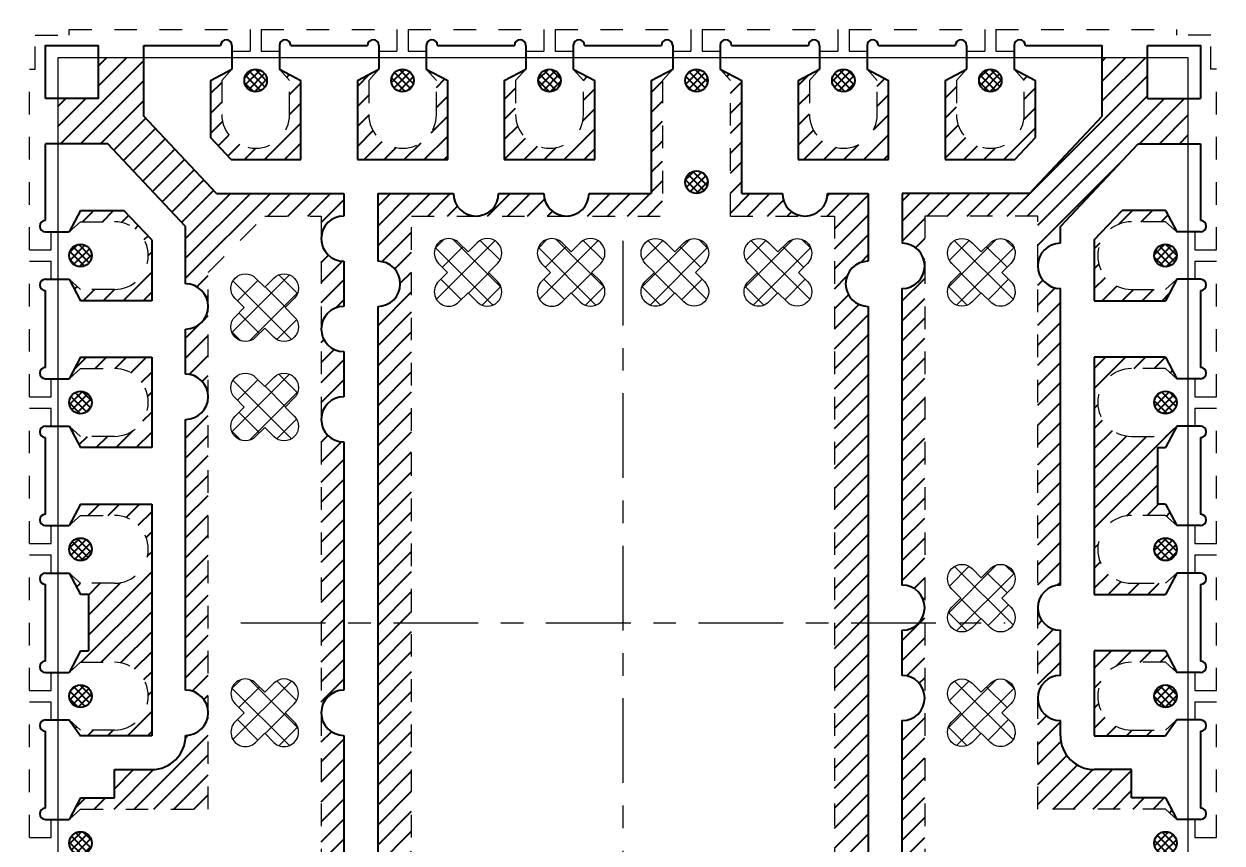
# Model space of a CAD drawing. Extents: x 2505 to 2922, y -308 to -10.
# Drawn here: x 2608.33 to 2613.63, y -143.47 to -139.85 of the extents above; entities that cross this region are included whole.
import ezdxf

# ---------------------------------------------------------------- set-up
doc = ezdxf.new("R2010")
doc.units = 0
doc.header["$LTSCALE"] = 5
doc.header["$MEASUREMENT"] = 0
for name, pattern in [('CENTER', [2, 1.25, -0.25, 0.25, -0.25]), ('HIDDEN', [0.375, 0.25, -0.125]), ('HIDDEN2', [4.7625, 3.175, -1.5875])]:
    doc.linetypes.add(name, pattern=pattern)
doc.layers.get('0').update_dxf_attribs({"linetype": 'CONTINUOUS'})
for name, color, linetype in [('1D', 4, 'CONTINUOUS'), ('ETCH', 4, 'CONTINUOUS'), ('PKG', 2, 'CONTINUOUS'), ('TOP-Half-E', 6, 'CONTINUOUS'), ('中心线', 1, 'CENTER')]:
    doc.layers.add(name, color=color, linetype=linetype)
pattern_1 = [(225, (-45.3481, -192.949), (0.0441941738, -0.0441941738), [])]

msp = doc.modelspace()

# ---------------------------------------------------------------- hatches: boundary and pattern name
at = {"layer": 'ETCH'}
h = msp.add_hatch(dxfattribs=at)
h.set_pattern_fill('ANSI31', color=256, scale=0.5, angle=180)
h.set_pattern_definition(pattern_1)
h.paths.add_polyline_path([(2608.479, -140.1795), (2608.659, -140.1795), (2608.659, -139.9995), (2608.859, -139.9995), (2608.859, -140.2571), (2609.1814, -140.5995), (2609.744, -140.5995), (2609.744, -140.6995, 0.414214), (2609.644, -140.7995), (2609.644, -140.6995), (2609.394, -140.6995), (2609.2623, -140.8312), (2609.1115, -140.6711), (2609.0387, -140.7396), (2608.6995, -140.3795), (2608.479, -140.3795)])
h.paths.add_polyline_path([(2609.494, -143.9745), (2609.744, -143.9745), (2609.744, -142.998, -0.414214), (2609.644, -142.898), (2609.644, -143.8745), (2609.394, -143.8745, -0.414214)])
h.paths.add_polyline_path([(2608.529, -143.5795), (2608.579, -143.6245), (2609.144, -143.6245), (2609.144, -143.8745), (2609.394, -143.8745, 0.414214), (2609.294, -143.9745), (2609.044, -143.9745), (2609.044, -143.9495, 0.414214), (2608.894, -143.7995), (2608.729, -143.7995), (2608.729, -143.6745), (2608.579, -143.6745)])
h.paths.add_polyline_path([(2608.529, -143.3695), (2608.579, -143.2745), (2608.729, -143.2745), (2608.729, -143.1495), (2608.894, -143.1495, 0.414214), (2609.044, -142.9995), (2609.044, -142.998, 0.414214), (2609.144, -142.898), (2609.144, -143.3245), (2608.579, -143.3245)])
h.paths.add_polyline_path([(2609.644, -142.898), (2609.644, -141.5995, 0.414214), (2609.744, -141.6995), (2609.744, -142.798, 0.414214)])
h.paths.add_polyline_path([(2609.044, -142.798, -0.414214), (2609.144, -142.898), (2609.144, -142.1987), (2609.044, -142.1987)])
h.paths.add_polyline_path([(2609.044, -140.7453), (2609.044, -140.9495), (2609.144, -140.9495), (2609.2623, -140.8312), (2609.1115, -140.6711), (2609.0387, -140.7396)])
h.paths.add_polyline_path([(2609.044, -142.1987), (2609.144, -142.1987), (2609.144, -141.7822), (2609.044, -141.7822)])
h.paths.add_polyline_path([(2609.644, -140.7995, 0.414214), (2609.744, -140.8995), (2609.744, -141.0995, 0.414214), (2609.644, -141.1995)])
h.paths.add_polyline_path([(2609.644, -141.1995, 0.414214), (2609.744, -141.2995), (2609.744, -141.4995, 0.414214), (2609.644, -141.5995)])
h.paths.add_polyline_path([(2609.044, -141.3995), (2609.144, -141.3995), (2609.144, -141.1995), (2609.044, -141.1995)])
h.paths.add_polyline_path([(2609.044, -141.5995), (2609.144, -141.5995), (2609.144, -141.3995), (2609.044, -141.3995, -1)])
h.paths.add_polyline_path([(2609.044, -141.7822), (2609.144, -141.7822), (2609.144, -141.5995), (2609.044, -141.5995)])
h.paths.add_polyline_path([(2609.044, -141.1995, 0.414214), (2609.144, -141.0995), (2609.144, -141.1995)])
h.paths.add_polyline_path([(2609.144, -140.9995), (2609.044, -140.9995, -0.414214), (2609.144, -141.0995)])
h.paths.add_polyline_path([(2609.044, -140.9995), (2609.144, -140.9995), (2609.144, -140.9495), (2609.044, -140.9495)])
h = msp.add_hatch(dxfattribs=at)
h.set_pattern_fill('ANSI31', color=256, scale=0.5, angle=180)
h.set_pattern_definition(pattern_1)
h.paths.add_polyline_path([(2612.214, -142.9328, 0.414214), (2612.314, -142.8328), (2612.314, -143.8745), (2612.814, -143.8745), (2612.814, -143.6245), (2613.379, -143.6245), (2613.429, -143.5795), (2613.379, -143.6745), (2613.229, -143.6745), (2613.229, -143.7995), (2613.064, -143.7995, 0.414214), (2612.914, -143.9495), (2612.914, -143.9745), (2612.214, -143.9745)])
h.paths.add_polyline_path([(2613.099, -139.9995), (2613.299, -139.9995), (2613.299, -140.1795), (2613.479, -140.1795), (2613.479, -140.3795), (2613.2586, -140.3795), (2612.914, -140.7453), (2612.914, -140.8203, 0.414207), (2612.814, -140.9203, 0.000012), (2612.814, -140.9203), (2612.814, -140.9203), (2612.814, -140.6995), (2612.314, -140.6995), (2612.314, -140.9203, 0.414214), (2612.214, -140.8203), (2612.214, -140.5995), (2612.7767, -140.5995), (2613.099, -140.2571)])
h.paths.add_polyline_path([(2612.814, -143.3245), (2613.379, -143.3245), (2613.429, -143.3695), (2613.379, -143.2745), (2613.229, -143.2745), (2613.229, -143.1495), (2613.064, -143.1495, -0.414214), (2612.914, -142.9995), (2612.914, -142.9328, -0.414214), (2612.814, -142.8328)])
h.paths.add_polyline_path([(2612.314, -140.9203, -0.414214), (2612.214, -141.0203), (2612.214, -142.3328, -0.414214), (2612.314, -142.4328)])
h.paths.add_polyline_path([(2612.914, -142.3328), (2612.914, -141.0203, -0.414207), (2612.814, -140.9203), (2612.814, -142.4328, -0.414214)])
h.paths.add_polyline_path([(2612.214, -142.5328), (2612.214, -142.7328, -0.414214), (2612.314, -142.8328), (2612.314, -142.4328, -0.414214)])
h.paths.add_polyline_path([(2612.914, -142.7328), (2612.914, -142.5328, -0.414214), (2612.814, -142.4328), (2612.814, -142.8328, -0.414214)])
h = msp.add_hatch(dxfattribs=at)
h.set_pattern_fill('ANSI31', color=256, scale=0.5, angle=180)
h.set_pattern_definition(pattern_1)
h.paths.add_polyline_path([(2608.529, -144.2295), (2608.579, -144.2745), (2608.729, -144.2745, 1), (2608.729, -143.9745), (2608.579, -143.9745), (2608.529, -144.0195), (2608.579, -143.9495), (2608.894, -143.9495), (2608.894, -144.1245), (2609.894, -144.1245), (2609.894, -144.0245, 1), (2609.894, -143.8245), (2609.894, -141.0995, 1), (2609.894, -140.8995), (2609.894, -140.5995), (2610.229, -140.5995, 0.414214), (2610.329, -140.6995), (2610.044, -140.6995), (2610.044, -144.2495), (2611.914, -144.2495), (2611.914, -140.6995), (2611.784, -140.6995, 0.414214), (2611.884, -140.5995), (2612.064, -140.5995), (2612.064, -140.8995, 1), (2612.064, -141.0995), (2612.064, -143.8245, 1), (2612.064, -144.0245), (2612.064, -144.1245), (2613.064, -144.1245), (2613.064, -143.9495), (2613.379, -143.9495), (2613.429, -144.0195), (2613.379, -143.9745), (2613.229, -143.9745, 1), (2613.229, -144.2745), (2613.379, -144.2745), (2613.429, -144.2295), (2613.379, -144.3245), (2612.064, -144.3245), (2612.064, -144.3995), (2611.879, -144.3995, 1), (2611.679, -144.3995), (2611.479, -144.3995, 1), (2611.279, -144.3995), (2611.079, -144.3995, 1), (2610.879, -144.3995), (2610.679, -144.3995, 1), (2610.479, -144.3995), (2610.279, -144.3995, 1), (2610.079, -144.3995), (2609.894, -144.3995), (2609.894, -144.3245), (2608.579, -144.3245)])
h.paths.add_polyline_path([(2611.754, -144.5495), (2611.754, -144.8995), (2611.849, -144.9495), (2611.804, -144.8995), (2611.804, -144.7495, -1), (2612.104, -144.7495), (2612.104, -144.8995), (2612.059, -144.9495), (2612.154, -144.8995), (2612.154, -144.8645), (2612.404, -144.8645), (2612.404, -144.8995), (2612.499, -144.9495), (2612.454, -144.8995), (2612.454, -144.7495, -1), (2612.754, -144.7495), (2612.754, -144.8995), (2612.709, -144.9495), (2612.804, -144.8995), (2612.804, -144.5495)])
h.paths.add_polyline_path([(2609.154, -144.8995), (2609.249, -144.9495), (2609.204, -144.8995), (2609.204, -144.7495, -1), (2609.504, -144.7495), (2609.504, -144.8995), (2609.459, -144.9495), (2609.554, -144.8995), (2609.554, -144.8645), (2609.804, -144.8645), (2609.804, -144.8995), (2609.899, -144.9495), (2609.854, -144.8995), (2609.854, -144.7495, -1), (2610.154, -144.7495), (2610.154, -144.8995), (2610.109, -144.9495), (2610.204, -144.8995), (2610.204, -144.5495), (2609.154, -144.5495)])
h.paths.add_polyline_path([(2613.064, -141.3245), (2613.064, -142.3745), (2613.379, -142.3745), (2613.429, -142.2795), (2613.379, -142.3245), (2613.229, -142.3245, -1), (2613.229, -142.0245), (2613.379, -142.0245), (2613.429, -142.0695), (2613.379, -141.9745), (2613.344, -141.9745), (2613.344, -141.7245), (2613.379, -141.7245), (2613.429, -141.6295), (2613.379, -141.6745), (2613.229, -141.6745, -1), (2613.229, -141.3745), (2613.379, -141.3745), (2613.429, -141.4195), (2613.379, -141.3245)])
h.paths.add_polyline_path([(2608.529, -142.0695), (2608.579, -141.9745), (2608.894, -141.9745), (2608.894, -142.9995), (2608.579, -142.9995), (2608.529, -142.9295), (2608.579, -142.9745), (2608.729, -142.9745, 1), (2608.729, -142.6745), (2608.579, -142.6745), (2608.529, -142.7195), (2608.579, -142.6245), (2608.614, -142.6245), (2608.614, -142.3745), (2608.579, -142.3745), (2608.529, -142.2795), (2608.579, -142.3245), (2608.729, -142.3245, 1), (2608.729, -142.0245), (2608.579, -142.0245)])
h.paths.add_polyline_path([(2611.154, -140.6995), (2611.154, -140.0995), (2611.199, -140.0495), (2611.104, -140.0995), (2611.104, -140.5995), (2610.829, -140.5995, -0.414214), (2610.729, -140.6995)])
h.paths.add_polyline_path([(2611.409, -140.0495), (2611.504, -140.0995), (2611.504, -140.5995), (2611.684, -140.5995, 0.414214), (2611.784, -140.6995), (2611.454, -140.6995), (2611.454, -140.0995)])
h.paths.add_polyline_path([(2609.154, -140.0995), (2609.154, -140.3516), (2609.2462, -140.4495), (2609.554, -140.4495), (2609.554, -140.0995), (2609.459, -140.0495), (2609.504, -140.0995), (2609.504, -140.2495, -1), (2609.204, -140.2495), (2609.204, -140.0995), (2609.249, -140.0495)])
h.paths.add_polyline_path([(2611.754, -140.0995), (2611.754, -140.4495), (2612.154, -140.4495), (2612.154, -140.0995), (2612.059, -140.0495), (2612.104, -140.0995), (2612.104, -140.2495, -1), (2611.804, -140.2495), (2611.804, -140.0995), (2611.849, -140.0495)])
h.paths.add_polyline_path([(2611.104, -144.8995), (2611.199, -144.9495), (2611.154, -144.8995), (2611.154, -144.7495, -1), (2611.454, -144.7495), (2611.454, -144.8995), (2611.409, -144.9495), (2611.504, -144.8995), (2611.504, -144.5495), (2611.104, -144.5495)])
h.paths.add_polyline_path([(2610.454, -144.8995), (2610.549, -144.9495), (2610.504, -144.8995), (2610.504, -144.7495, -1), (2610.804, -144.7495), (2610.804, -144.8995), (2610.759, -144.9495), (2610.854, -144.8995), (2610.854, -144.5495), (2610.454, -144.5495)])
h.paths.add_polyline_path([(2609.804, -140.0995), (2609.804, -140.4495), (2610.204, -140.4495), (2610.204, -140.0995), (2610.109, -140.0495), (2610.154, -140.0995), (2610.154, -140.2495, -1), (2609.854, -140.2495), (2609.854, -140.0995), (2609.899, -140.0495)])
h.paths.add_polyline_path([(2610.454, -140.0995), (2610.454, -140.4495), (2610.854, -140.4495), (2610.854, -140.0995), (2610.759, -140.0495), (2610.804, -140.0995), (2610.804, -140.2495, -1), (2610.504, -140.2495), (2610.504, -140.0995), (2610.549, -140.0495)])
h.paths.add_polyline_path([(2612.404, -140.0995), (2612.404, -140.4495), (2612.7119, -140.4495), (2612.804, -140.3516), (2612.804, -140.0995), (2612.709, -140.0495), (2612.754, -140.0995), (2612.754, -140.2495, -1), (2612.454, -140.2495), (2612.454, -140.0995), (2612.499, -140.0495)])
h.paths.add_polyline_path([(2608.529, -141.4195), (2608.579, -141.3245), (2608.894, -141.3245), (2608.894, -141.7245), (2608.579, -141.7245), (2608.529, -141.6295), (2608.579, -141.6745), (2608.729, -141.6745, 1), (2608.729, -141.3745), (2608.579, -141.3745)])
h.paths.add_polyline_path([(2613.064, -140.8048), (2613.064, -141.0745), (2613.379, -141.0745), (2613.429, -140.9795), (2613.379, -141.0245), (2613.229, -141.0245, -1), (2613.229, -140.7245), (2613.379, -140.7245), (2613.429, -140.7695), (2613.379, -140.6745), (2613.1868, -140.6745)])
h.paths.add_polyline_path([(2608.529, -140.7695), (2608.579, -140.6745), (2608.7713, -140.6745), (2608.894, -140.8048), (2608.894, -141.0745), (2608.579, -141.0745), (2608.529, -140.9795), (2608.579, -141.0245), (2608.729, -141.0245, 1), (2608.729, -140.7245), (2608.579, -140.7245)])
h.paths.add_polyline_path([(2613.064, -142.6245), (2613.064, -142.9995), (2613.379, -142.9995), (2613.429, -142.9295), (2613.379, -142.9745), (2613.229, -142.9745, -1), (2613.229, -142.6745), (2613.379, -142.6745), (2613.429, -142.7195), (2613.379, -142.6245)])
h.paths.add_polyline_path([(2610.729, -140.6995, -0.414214), (2610.629, -140.5995), (2610.429, -140.5995, -0.414214), (2610.329, -140.6995)])
h.paths.add_polyline_path([(2612.914, -140.7453), (2613.2586, -140.3795)])
h = msp.add_hatch(dxfattribs=at)
h.set_pattern_fill('ANSI31', color=256, scale=0.5, angle=180)
h.set_pattern_definition(pattern_1)
h.paths.add_polyline_path([(2609.494, -143.9745), (2609.744, -143.9745), (2609.744, -142.998, -0.414214), (2609.644, -142.898), (2609.644, -143.8745), (2609.394, -143.8745, -0.414214)])
h.paths.add_polyline_path([(2608.529, -143.5795), (2608.579, -143.6245), (2609.144, -143.6245), (2609.144, -143.8745), (2609.394, -143.8745, 0.414214), (2609.294, -143.9745), (2609.044, -143.9745), (2609.044, -143.9495, 0.414214), (2608.894, -143.7995), (2608.729, -143.7995), (2608.729, -143.6745), (2608.579, -143.6745)])
h.paths.add_polyline_path([(2609.644, -142.898), (2609.644, -141.5995, 0.414214), (2609.744, -141.6995), (2609.744, -142.798, 0.414214)])
h.paths.add_polyline_path([(2609.644, -141.1995, 0.414214), (2609.744, -141.2995), (2609.744, -141.4995, 0.414214), (2609.644, -141.5995)])
h.paths.add_polyline_path([(2609.644, -140.7995, 0.414214), (2609.744, -140.8995), (2609.744, -141.0995, 0.414214), (2609.644, -141.1995)])
at = {"layer": 'TOP-Half-E', "lineweight": -3}
h = msp.add_hatch(dxfattribs=at)
h.set_pattern_fill('ANSI37', color=6, scale=0.2)
h.set_pattern_definition([(45, (2445.262673, -122.19071), (-0.0176776695, 0.0176776695), []), (135, (2445.262673, -122.19071), (-0.0176776695, -0.0176776695), [])])
h.paths.add_polyline_path([(2609.404, -140.0995, 1), (2609.304, -140.0995, 1)])
h.paths.add_polyline_path([(2611.354, -140.0995, 1), (2611.254, -140.0995, 1)])
h.paths.add_polyline_path([(2613.429, -140.8745, 1), (2613.329, -140.8745, 1)])
h.paths.add_polyline_path([(2611.354, -140.5495, 1), (2611.254, -140.5495, 1)])
h.paths.add_polyline_path([(2612.654, -140.0995, 1), (2612.554, -140.0995, 1)])
h.paths.add_polyline_path([(2608.629, -144.1245, 1), (2608.529, -144.1245, 1)])
h.paths.add_polyline_path([(2610.054, -140.0995, 1), (2609.954, -140.0995, 1)])
h.paths.add_polyline_path([(2612.654, -144.8995, 1), (2612.554, -144.8995, 1)])
h.paths.add_polyline_path([(2611.354, -144.8995, 1), (2611.254, -144.8995, 1)])
h.paths.add_polyline_path([(2610.054, -144.8995, 1), (2609.954, -144.8995, 1)])
h.paths.add_polyline_path([(2610.704, -140.0995, 1), (2610.604, -140.0995, 1)])
h.paths.add_polyline_path([(2613.429, -141.5245, 1), (2613.329, -141.5245, 1)])
h.paths.add_polyline_path([(2610.704, -144.8995, 1), (2610.604, -144.8995, 1)])
h.paths.add_polyline_path([(2613.429, -143.4745, 1), (2613.329, -143.4745, 1)])
h.paths.add_polyline_path([(2613.429, -142.1745, 1), (2613.329, -142.1745, 1)])
h.paths.add_polyline_path([(2609.404, -144.8995, 1), (2609.304, -144.8995, 1)])
h.paths.add_polyline_path([(2613.429, -144.1245, 1), (2613.329, -144.1245, 1)])
h.paths.add_polyline_path([(2608.629, -142.8245, 1), (2608.529, -142.8245, 1)])
h.paths.add_polyline_path([(2612.004, -140.0995, 1), (2611.904, -140.0995, 1)])
h.paths.add_polyline_path([(2612.004, -144.8995, 1), (2611.904, -144.8995, 1)])
h.paths.add_polyline_path([(2608.629, -143.4745, 1), (2608.529, -143.4745, 1)])
h.paths.add_polyline_path([(2608.629, -141.5245, 1), (2608.529, -141.5245, 1)])
h.paths.add_polyline_path([(2613.429, -142.8245, 1), (2613.329, -142.8245, 1)])
h.paths.add_polyline_path([(2608.629, -142.1745, 1), (2608.529, -142.1745, 1)])
h.paths.add_polyline_path([(2608.629, -140.8745, 1), (2608.529, -140.8745, 1)])
at = {"layer": 'TOP-Half-E', "lineweight": 5}
h = msp.add_hatch(dxfattribs=at)
h.set_pattern_fill('ANSI37', color=256, scale=0.02565)
h.set_pattern_definition([(315, (55.29425, 1238.80207), (-0.0575858924, -0.0575858924), []), (225, (55.29425, 1238.80207), (-0.0575858924, 0.0575858924), [])])
h.paths.add_polyline_path([(2610.3843, -140.9491), (2610.4245, -140.9089, 1), (2610.3338, -140.8182), (2610.2937, -140.8584), (2610.2535, -140.8182, 1), (2610.1628, -140.9089), (2610.203, -140.9491), (2610.1628, -140.9892, 1), (2610.2535, -141.0799), (2610.2937, -141.0398), (2610.3338, -141.0799, 1), (2610.4245, -140.9892)])
h = msp.add_hatch(dxfattribs=at)
h.set_pattern_fill('ANSI37', color=256, scale=0.02565)
h.set_pattern_definition([(315, (55.75025, 1238.80207), (-0.0575858924, -0.0575858924), []), (225, (55.75025, 1238.80207), (-0.0575858924, 0.0575858924), [])])
h.paths.add_polyline_path([(2610.8403, -140.9491), (2610.8805, -140.9089, 1), (2610.7898, -140.8182), (2610.7497, -140.8584), (2610.7095, -140.8182, 1), (2610.6188, -140.9089), (2610.659, -140.9491), (2610.6188, -140.9892, 1), (2610.7095, -141.0799), (2610.7497, -141.0398), (2610.7898, -141.0799, 1), (2610.8805, -140.9892)])
h = msp.add_hatch(dxfattribs=at)
h.set_pattern_fill('ANSI37', color=256, scale=0.02565, angle=180)
h.set_pattern_definition([(225, (5166.20782, 1238.80207), (0.0575858924, -0.0575858924), []), (315, (5166.20782, 1238.80207), (0.0575858924, 0.0575858924), [])])
h.paths.add_polyline_path([(2611.1177, -140.9491), (2611.0776, -140.9089, -1), (2611.1683, -140.8182), (2611.2084, -140.8584), (2611.2486, -140.8182, -1), (2611.3393, -140.9089), (2611.2991, -140.9491), (2611.3393, -140.9892, -1), (2611.2486, -141.0799), (2611.2084, -141.0398), (2611.1683, -141.0799, -1), (2611.0776, -140.9892)])
h = msp.add_hatch(dxfattribs=at)
h.set_pattern_fill('ANSI37', color=256, scale=0.02565, angle=180)
h.set_pattern_definition([(225, (5166.66382, 1238.80207), (0.0575858924, -0.0575858924), []), (315, (5166.66382, 1238.80207), (0.0575858924, 0.0575858924), [])])
h.paths.add_polyline_path([(2611.5737, -140.9491), (2611.5336, -140.9089, -1), (2611.6243, -140.8182), (2611.6644, -140.8584), (2611.7046, -140.8182, -1), (2611.7953, -140.9089), (2611.7551, -140.9491), (2611.7953, -140.9892, -1), (2611.7046, -141.0799), (2611.6644, -141.0398), (2611.6243, -141.0799, -1), (2611.5336, -140.9892)])
h = msp.add_hatch(dxfattribs=at)
h.set_pattern_fill('ANSI37', color=256, scale=0.02565, angle=180)
h.set_pattern_definition([(225, (5167.56345, 1238.80207), (0.0575858924, -0.0575858924), []), (315, (5167.56345, 1238.80207), (0.0575858924, 0.0575858924), [])])
h.paths.add_polyline_path([(2612.4733, -140.9491), (2612.4332, -140.9089, -1), (2612.5239, -140.8182), (2612.564, -140.8584), (2612.6042, -140.8182, -1), (2612.6949, -140.9089), (2612.6547, -140.9491), (2612.6949, -140.9892, -1), (2612.6042, -141.0799), (2612.564, -141.0398), (2612.5239, -141.0799, -1), (2612.4332, -140.9892)])
h = msp.add_hatch(dxfattribs=at)
h.set_pattern_fill('ANSI37', color=256, scale=0.02565)
h.set_pattern_definition([(45, (54.39463, -1520.8561), (-0.0575858924, 0.0575858924), []), (135, (54.39463, -1520.8561), (-0.0575858924, -0.0575858924), [])])
h.paths.add_polyline_path([(2609.4847, -141.105), (2609.5249, -141.1451, -1), (2609.4342, -141.2358), (2609.394, -141.1956), (2609.3539, -141.2358, -1), (2609.2632, -141.1451), (2609.3033, -141.105), (2609.2632, -141.0648, -1), (2609.3539, -140.9741), (2609.394, -141.0143), (2609.4342, -140.9741, -1), (2609.5249, -141.0648)])
h = msp.add_hatch(dxfattribs=at)
h.set_pattern_fill('ANSI37', color=256, scale=0.02565)
h.set_pattern_definition([(45, (54.39463, -1521.2961), (-0.0575858924, 0.0575858924), []), (135, (54.39463, -1521.2961), (-0.0575858924, -0.0575858924), [])])
h.paths.add_polyline_path([(2609.4847, -141.545), (2609.5249, -141.5851, -1), (2609.4342, -141.6758), (2609.394, -141.6356), (2609.3539, -141.6758, -1), (2609.2632, -141.5851), (2609.3033, -141.545), (2609.2632, -141.5048, -1), (2609.3539, -141.4141), (2609.394, -141.4543), (2609.4342, -141.4141, -1), (2609.5249, -141.5048)])
h = msp.add_hatch(dxfattribs=at)
h.set_pattern_fill('ANSI37', color=256, scale=0.02565, angle=180)
h.set_pattern_definition([(225, (5167.56345, 1237.360435), (0.0575858924, -0.0575858924), []), (315, (5167.56345, 1237.360435), (0.0575858924, 0.0575858924), [])])
h.paths.add_polyline_path([(2612.4733, -142.3907), (2612.4332, -142.3506, -1), (2612.5239, -142.2599), (2612.564, -142.3), (2612.6042, -142.2599, -1), (2612.6949, -142.3506), (2612.6547, -142.3907), (2612.6949, -142.4309, -1), (2612.6042, -142.5216), (2612.564, -142.4814), (2612.5239, -142.5216, -1), (2612.4332, -142.4309)])
h = msp.add_hatch(dxfattribs=at)
h.set_pattern_fill('ANSI37', color=256, scale=0.02565, angle=360)
h.set_pattern_definition([(315, (54.39463, 1236.85319), (-0.0575858924, -0.0575858924), []), (225, (54.39463, 1236.85319), (-0.0575858924, 0.0575858924), [])])
h.paths.add_polyline_path([(2609.4847, -142.898), (2609.5249, -142.8578, 1), (2609.4342, -142.7671), (2609.394, -142.8073), (2609.3539, -142.7671, 1), (2609.2632, -142.8578), (2609.3033, -142.898), (2609.2632, -142.9381, 1), (2609.3539, -143.0288), (2609.394, -142.9886), (2609.4342, -143.0288, 1), (2609.5249, -142.9381)])
h = msp.add_hatch(dxfattribs=at)
h.set_pattern_fill('ANSI37', color=256, scale=0.02565, angle=180)
h.set_pattern_definition([(225, (5167.56345, 1236.85319), (0.0575858924, -0.0575858924), []), (315, (5167.56345, 1236.85319), (0.0575858924, 0.0575858924), [])])
h.paths.add_polyline_path([(2612.4733, -142.898), (2612.4332, -142.8578, -1), (2612.5239, -142.7671), (2612.564, -142.8073), (2612.6042, -142.7671, -1), (2612.6949, -142.8578), (2612.6547, -142.898), (2612.6949, -142.9381, -1), (2612.6042, -143.0288), (2612.564, -142.9886), (2612.5239, -143.0288, -1), (2612.4332, -142.9381)])

# ---------------------------------------------------------------- linework, layer by layer
for p, q in [((2608.659, -140.1795, -0.0325), (2608.659, -139.9445, -0.0325)), ((2608.859, -140.2571, -0.0325), (2608.859, -139.9445, -0.0325)), ((2609.249, -139.9445, -0.0325), (2609.249, -140.0495, -0.0325)), ((2609.249, -139.9445, -0.0325), (2609.249, -140.0495, -0.0325)), ((2609.459, -139.9445, -0.0325), (2609.459, -140.0495, -0.0325)), ((2609.459, -139.9445, -0.0325), (2609.459, -140.0495, -0.0325)), ((2609.899, -139.9445, -0.0325), (2609.899, -140.0495, -0.0325)), ((2609.899, -139.9445, -0.0325), (2609.899, -140.0495, -0.0325)), ((2610.109, -139.9445, -0.0325), (2610.109, -140.0495, -0.0325)), ((2610.109, -139.9445, -0.0325), (2610.109, -140.0495, -0.0325)), ((2610.549, -139.9445, -0.0325), (2610.549, -140.0495, -0.0325)), ((2610.549, -139.9445, -0.0325), (2610.549, -140.0495, -0.0325)), ((2610.759, -139.9445, -0.0325), (2610.759, -140.0495, -0.0325)), ((2610.759, -139.9445, -0.0325), (2610.759, -140.0495, -0.0325)), ((2611.199, -139.9445, -0.0325), (2611.199, -140.0495, -0.0325)), ((2611.199, -139.9445, -0.0325), (2611.199, -140.0495, -0.0325)), ((2611.409, -139.9445, -0.0325), (2611.409, -140.0495, -0.0325)), ((2611.409, -139.9445, -0.0325), (2611.409, -140.0495, -0.0325)), ((2611.849, -139.9445, -0.0325), (2611.849, -140.0495, -0.0325)), ((2611.849, -139.9445, -0.0325), (2611.849, -140.0495, -0.0325)), ((2612.059, -139.9445, -0.0325), (2612.059, -140.0495, -0.0325)), ((2612.059, -139.9445, -0.0325), (2612.059, -140.0495, -0.0325)), ((2612.499, -139.9445, -0.0325), (2612.499, -140.0495, -0.0325)), ((2612.499, -139.9445, -0.0325), (2612.499, -140.0495, -0.0325)), ((2612.709, -139.9445, -0.0325), (2612.709, -140.0495, -0.0325)), ((2612.709, -139.9445, -0.0325), (2612.709, -140.0495, -0.0325)), ((2613.099, -140.2571, -0.0325), (2613.099, -139.9445, -0.0325)), ((2613.299, -140.1795, -0.0325), (2613.299, -139.9445, -0.0325)), ((2609.154, -140.0995, -0.0325), (2609.249, -140.0495, -0.0325)), ((2609.459, -140.0495, -0.0325), (2609.554, -140.0995, -0.0325)), ((2609.804, -140.0995, -0.0325), (2609.899, -140.0495, -0.0325)), ((2610.109, -140.0495, -0.0325), (2610.204, -140.0995, -0.0325)), ((2610.454, -140.0995, -0.0325), (2610.549, -140.0495, -0.0325)), ((2610.759, -140.0495, -0.0325), (2610.854, -140.0995, -0.0325)), ((2611.104, -140.0995, -0.0325), (2611.199, -140.0495, -0.0325)), ((2611.409, -140.0495, -0.0325), (2611.504, -140.0995, -0.0325)), ((2611.754, -140.0995, -0.0325), (2611.849, -140.0495, -0.0325)), ((2612.059, -140.0495, -0.0325), (2612.154, -140.0995, -0.0325)), ((2612.404, -140.0995, -0.0325), (2612.499, -140.0495, -0.0325)), ((2612.709, -140.0495, -0.0325), (2612.804, -140.0995, -0.0325)), ((2609.154, -140.0995, -0.0325), (2609.154, -140.3516, -0.0325)), ((2609.554, -140.4495, -0.0325), (2609.554, -140.0995, -0.0325)), ((2609.804, -140.0995, -0.0325), (2609.804, -140.4495, -0.0325)), ((2610.204, -140.4495, -0.0325), (2610.204, -140.0995, -0.0325)), ((2610.454, -140.0995, -0.0325), (2610.454, -140.4495, -0.0325)), ((2610.854, -140.4495, -0.0325), (2610.854, -140.0995, -0.0325)), ((2611.104, -140.0995, -0.0325), (2611.104, -140.5995, -0.0325)), ((2611.504, -140.5995, -0.0325), (2611.504, -140.0995, -0.0325)), ((2611.754, -140.0995, -0.0325), (2611.754, -140.4495, -0.0325)), ((2612.154, -140.4495, -0.0325), (2612.154, -140.0995, -0.0325)), ((2612.404, -140.0995, -0.0325), (2612.404, -140.4495, -0.0325)), ((2612.804, -140.3516, -0.0325), (2612.804, -140.0995, -0.0325)), ((2608.659, -140.1795, -0.0325), (2608.424, -140.1795, -0.0325)), ((2613.299, -140.1795, -0.0325), (2613.534, -140.1795, -0.0325)), ((2609.1814, -140.5995, -0.0325), (2608.859, -140.2571, -0.0325)), ((2612.7767, -140.5995, -0.0325), (2613.099, -140.2571, -0.0325)), ((2608.6995, -140.3795, -0.0325), (2608.424, -140.3795, -0.0325)), ((2609.044, -140.7453, -0.0325), (2608.6995, -140.3795, -0.0325)), ((2609.2462, -140.4495, -0.0325), (2609.154, -140.3516, -0.0325)), ((2612.7119, -140.4495, -0.0325), (2612.804, -140.3516, -0.0325)), ((2612.914, -140.7453, -0.0325), (2613.2586, -140.3795, -0.0325)), ((2613.2586, -140.3795, -0.0325), (2613.534, -140.3795, -0.0325)), ((2609.2462, -140.4495, -0.0325), (2609.554, -140.4495, -0.0325)), ((2609.804, -140.4495, -0.0325), (2610.204, -140.4495, -0.0325)), ((2610.454, -140.4495, -0.0325), (2610.854, -140.4495, -0.0325)), ((2611.754, -140.4495, -0.0325), (2612.154, -140.4495, -0.0325)), ((2612.404, -140.4495, -0.0325), (2612.7119, -140.4495, -0.0325)), ((2609.1814, -140.5995, -0.0325), (2609.744, -140.5995, -0.0325)), ((2609.744, -140.5995, -0.0325), (2609.744, -140.6995, -0.0325)), ((2609.894, -140.5995, -0.0325), (2609.894, -140.8995, -0.0325)), ((2612.064, -140.5995, -0.0325), (2612.064, -140.8995, -0.0325)), ((2612.7767, -140.5995, -0.0325), (2612.214, -140.5995, -0.0325)), ((2612.214, -140.5995, -0.0325), (2612.214, -140.8203, -0.0325)), ((2608.579, -140.6745, -0.0325), (2608.529, -140.7695, -0.0325)), ((2608.579, -140.6745, -0.0325), (2608.7713, -140.6745, -0.0325)), ((2608.894, -140.8048, -0.0325), (2608.7713, -140.6745, -0.0325)), ((2613.064, -140.8048, -0.0325), (2613.1868, -140.6745, -0.0325)), ((2613.379, -140.6745, -0.0325), (2613.1868, -140.6745, -0.0325)), ((2613.379, -140.6745, -0.0325), (2613.429, -140.7695, -0.0325)), ((2609.044, -140.9995, -0.0325), (2609.044, -140.7453, -0.0325)), ((2612.914, -140.8203, -0.0325), (2612.914, -140.7453, -0.0325)), ((2608.424, -140.7695, -0.0325), (2608.529, -140.7695, -0.0325)), ((2608.424, -140.7695, -0.0325), (2608.529, -140.7695, -0.0325)), ((2608.894, -140.8048, -0.0325), (2608.894, -141.0745, -0.0325)), ((2613.064, -140.8048, -0.0325), (2613.064, -141.0745, -0.0325)), ((2613.534, -140.7695, -0.0325), (2613.429, -140.7695, -0.0325)), ((2613.534, -140.7695, -0.0325), (2613.429, -140.7695, -0.0325)), ((2609.744, -140.8995, -0.0325), (2609.744, -141.0995, -0.0325)), ((2608.424, -140.9795, -0.0325), (2608.529, -140.9795, -0.0325)), ((2608.424, -140.9795, -0.0325), (2608.529, -140.9795, -0.0325)), ((2608.529, -140.9795, -0.0325), (2608.579, -141.0745, -0.0325)), ((2613.429, -140.9795, -0.0325), (2613.379, -141.0745, -0.0325)), ((2613.534, -140.9795, -0.0325), (2613.429, -140.9795, -0.0325)), ((2613.534, -140.9795, -0.0325), (2613.429, -140.9795, -0.0325)), ((2612.914, -142.3328, -0.0325), (2612.914, -141.0203, -0.0325)), ((2608.894, -141.0745, -0.0325), (2608.579, -141.0745, -0.0325)), ((2613.064, -141.0745, -0.0325), (2613.379, -141.0745, -0.0325)), ((2609.894, -141.0995, -0.0325), (2609.894, -143.8245, -0.0325)), ((2612.064, -141.0995, -0.0325), (2612.064, -143.8245, -0.0325)), ((2609.044, -141.3995, -0.0325), (2609.044, -141.1995, -0.0325)), ((2608.579, -141.3245, -0.0325), (2608.529, -141.4195, -0.0325)), ((2608.579, -141.3245, -0.0325), (2608.894, -141.3245, -0.0325)), ((2608.894, -141.3245, -0.0325), (2608.894, -141.7245, -0.0325)), ((2609.744, -141.2995, -0.0325), (2609.744, -141.4995, -0.0325)), ((2613.379, -141.3245, -0.0325), (2613.064, -141.3245, -0.0325)), ((2613.064, -141.3245, -0.0325), (2613.064, -142.3745, -0.0325)), ((2613.379, -141.3245, -0.0325), (2613.429, -141.4195, -0.0325)), ((2608.424, -141.4195, -0.0325), (2608.529, -141.4195, -0.0325)), ((2608.424, -141.4195, -0.0325), (2608.529, -141.4195, -0.0325)), ((2613.534, -141.4195, -0.0325), (2613.429, -141.4195, -0.0325)), ((2613.534, -141.4195, -0.0325), (2613.429, -141.4195, -0.0325)), ((2609.044, -142.798, -0.0325), (2609.044, -141.5995, -0.0325)), ((2608.424, -141.6295, -0.0325), (2608.529, -141.6295, -0.0325)), ((2608.424, -141.6295, -0.0325), (2608.529, -141.6295, -0.0325)), ((2608.529, -141.6295, -0.0325), (2608.579, -141.7245, -0.0325)), ((2613.429, -141.6295, -0.0325), (2613.379, -141.7245, -0.0325)), ((2613.534, -141.6295, -0.0325), (2613.429, -141.6295, -0.0325)), ((2613.534, -141.6295, -0.0325), (2613.429, -141.6295, -0.0325)), ((2609.744, -141.6995, -0.0325), (2609.744, -142.798, -0.0325)), ((2608.894, -141.7245, -0.0325), (2608.579, -141.7245, -0.0325)), ((2613.344, -141.7245, -0.0325), (2613.379, -141.7245, -0.0325)), ((2608.579, -141.9745, -0.0325), (2608.529, -142.0695, -0.0325)), ((2608.579, -141.9745, -0.0325), (2608.894, -141.9745, -0.0325)), ((2608.894, -141.9745, -0.0325), (2608.894, -142.9995, -0.0325)), ((2613.379, -141.9745, -0.0325), (2613.344, -141.9745, -0.0325)), ((2613.379, -141.9745, -0.0325), (2613.429, -142.0695, -0.0325)), ((2608.424, -142.0695, -0.0325), (2608.529, -142.0695, -0.0325)), ((2608.424, -142.0695, -0.0325), (2608.529, -142.0695, -0.0325)), ((2613.534, -142.0695, -0.0325), (2613.429, -142.0695, -0.0325)), ((2613.534, -142.0695, -0.0325), (2613.429, -142.0695, -0.0325)), ((2608.424, -142.2795, -0.0325), (2608.529, -142.2795, -0.0325)), ((2608.424, -142.2795, -0.0325), (2608.529, -142.2795, -0.0325)), ((2608.529, -142.2795, -0.0325), (2608.579, -142.3745, -0.0325)), ((2613.429, -142.2795, -0.0325), (2613.379, -142.3745, -0.0325)), ((2613.534, -142.2795, -0.0325), (2613.429, -142.2795, -0.0325)), ((2613.534, -142.2795, -0.0325), (2613.429, -142.2795, -0.0325)), ((2608.614, -142.3745, -0.0325), (2608.579, -142.3745, -0.0325)), ((2613.064, -142.3745, -0.0325), (2613.379, -142.3745, -0.0325)), ((2612.914, -142.7328, -0.0325), (2612.914, -142.5328, -0.0325)), ((2608.579, -142.6245, -0.0325), (2608.529, -142.7195, -0.0325)), ((2608.579, -142.6245, -0.0325), (2608.614, -142.6245, -0.0325)), ((2613.379, -142.6245, -0.0325), (2613.064, -142.6245, -0.0325)), ((2613.064, -142.6245, -0.0325), (2613.064, -142.9995, -0.0325)), ((2613.379, -142.6245, -0.0325), (2613.429, -142.7195, -0.0325)), ((2608.424, -142.7195, -0.0325), (2608.529, -142.7195, -0.0325)), ((2608.424, -142.7195, -0.0325), (2608.529, -142.7195, -0.0325)), ((2613.534, -142.7195, -0.0325), (2613.429, -142.7195, -0.0325)), ((2613.534, -142.7195, -0.0325), (2613.429, -142.7195, -0.0325)), ((2608.424, -142.9295, -0.0325), (2608.529, -142.9295, -0.0325)), ((2608.424, -142.9295, -0.0325), (2608.529, -142.9295, -0.0325)), ((2608.529, -142.9295, -0.0325), (2608.579, -142.9995, -0.0325)), ((2612.914, -142.9995, -0.0325), (2612.914, -142.9328, -0.0325)), ((2613.429, -142.9295, -0.0325), (2613.379, -142.9995, -0.0325)), ((2613.534, -142.9295, -0.0325), (2613.429, -142.9295, -0.0325)), ((2613.534, -142.9295, -0.0325), (2613.429, -142.9295, -0.0325)), ((2608.894, -142.9995, -0.0325), (2608.579, -142.9995, -0.0325)), ((2609.044, -142.9995, -0.0325), (2609.044, -142.998, -0.0325)), ((2609.744, -142.998, -0.0325), (2609.744, -143.9745, -0.0325)), ((2613.064, -142.9995, -0.0325), (2613.379, -142.9995, -0.0325)), ((2608.729, -143.1495, -0.0325), (2608.894, -143.1495, -0.0325)), ((2608.729, -143.2745, -0.0325), (2608.729, -143.1495, -0.0325)), ((2613.229, -143.1495, -0.0325), (2613.064, -143.1495, -0.0325)), ((2613.229, -143.2745, -0.0325), (2613.229, -143.1495, -0.0325)), ((2608.579, -143.2745, -0.0325), (2608.529, -143.3695, -0.0325)), ((2608.579, -143.2745, -0.0325), (2608.729, -143.2745, -0.0325)), ((2613.379, -143.2745, -0.0325), (2613.229, -143.2745, -0.0325)), ((2613.379, -143.2745, -0.0325), (2613.429, -143.3695, -0.0325)), ((2608.424, -143.3695, -0.0325), (2608.529, -143.3695, -0.0325)), ((2608.424, -143.3695, -0.0325), (2608.529, -143.3695, -0.0325)), ((2613.534, -143.3695, -0.0325), (2613.429, -143.3695, -0.0325)), ((2613.534, -143.3695, -0.0325), (2613.429, -143.3695, -0.0325))]:
    msp.add_line(p, q)
at = {"elevation": -0.0325}
for points in [[(2608.424, -140.1795), (2608.424, -139.9445), (2608.659, -139.9445)], [(2608.859, -139.9445), (2609.199, -139.9445)], [(2609.509, -139.9445), (2609.849, -139.9445)], [(2610.159, -139.9445), (2610.499, -139.9445)], [(2610.809, -139.9445), (2611.149, -139.9445)], [(2611.459, -139.9445), (2611.799, -139.9445)], [(2612.109, -139.9445), (2612.449, -139.9445)], [(2612.759, -139.9445), (2613.099, -139.9445)], [(2613.299, -139.9445), (2613.534, -139.9445), (2613.534, -140.1795)], [(2608.424, -140.7195), (2608.424, -140.3795)], [(2613.534, -140.3795), (2613.534, -140.7195)], [(2609.894, -140.5995), (2610.229, -140.5995)], [(2610.429, -140.5995), (2610.629, -140.5995)], [(2610.829, -140.5995), (2611.104, -140.5995)], [(2611.504, -140.5995), (2611.684, -140.5995)], [(2611.884, -140.5995), (2612.064, -140.5995)], [(2608.424, -141.3695), (2608.424, -141.0295)], [(2613.534, -141.0295), (2613.534, -141.3695)], [(2608.424, -142.0195), (2608.424, -141.6795)], [(2613.534, -141.6795), (2613.534, -142.0195)], [(2613.344, -141.7245), (2613.344, -141.9745)], [(2608.424, -142.6695), (2608.424, -142.3295)], [(2613.534, -142.3295), (2613.534, -142.6695)], [(2608.614, -142.3745), (2608.614, -142.6245)], [(2608.424, -143.3195), (2608.424, -142.9795)], [(2613.534, -142.9795), (2613.534, -143.3195)]]:
    msp.add_lwpolyline(points, dxfattribs=at)
msp.add_lwpolyline([(2612.914, -143.9745), (2612.214, -143.9745), (2612.214, -142.9328, 1), (2612.214, -142.7328), (2612.214, -142.5328, 1), (2612.214, -142.3328), (2612.214, -141.0203, 1), (2612.214, -140.8203)], format="xyb", dxfattribs=at)
for centre in [(2609.354, -140.0995, -0.0325), (2610.004, -140.0995, -0.0325), (2610.654, -140.0995, -0.0325), (2611.304, -140.0995, -0.0325), (2611.954, -140.0995, -0.0325), (2612.604, -140.0995, -0.0325), (2611.304, -140.5495, -0.0325), (2608.579, -140.8745, -0.0325), (2613.379, -140.8745, -0.0325), (2608.579, -141.5245, -0.0325), (2613.379, -141.5245, -0.0325), (2608.579, -142.1745, -0.0325), (2613.379, -142.1745, -0.0325), (2608.579, -142.8245, -0.0325), (2613.379, -142.8245, -0.0325), (2608.579, -143.4745, -0.0325), (2613.379, -143.4745, -0.0325)]:
    msp.add_circle(centre, 0.05)
for centre, radius, start, end in [((2609.224, -139.9445, -0.0325), 0.025, 0, 180), ((2609.484, -139.9445, -0.0325), 0.025, 0, 180), ((2609.874, -139.9445, -0.0325), 0.025, 0, 180), ((2610.134, -139.9445, -0.0325), 0.025, 0, 180), ((2610.524, -139.9445, -0.0325), 0.025, 0, 180), ((2610.784, -139.9445, -0.0325), 0.025, 0, 180), ((2611.174, -139.9445, -0.0325), 0.025, 0, 180), ((2611.434, -139.9445, -0.0325), 0.025, 0, 180), ((2611.824, -139.9445, -0.0325), 0.025, 0, 180), ((2612.084, -139.9445, -0.0325), 0.025, 0, 180), ((2612.474, -139.9445, -0.0325), 0.025, 0, 180), ((2612.734, -139.9445, -0.0325), 0.025, 0, 180), ((2610.329, -140.5995, -0.0325), 0.1, 180, 0), ((2610.729, -140.5995, -0.0325), 0.1, 180, 0), ((2611.784, -140.5995, -0.0325), 0.1, 180, 0), ((2609.744, -140.7995, -0.0325), 0.1, 90, 270), ((2608.424, -140.7445, -0.0325), 0.025, 90, 270), ((2613.534, -140.7445, -0.0325), 0.025, 270, 90), ((2612.914, -140.9203, -0.0325), 0.1, 90, 270), ((2609.894, -140.9995, -0.0325), 0.1, 270, 90), ((2612.064, -140.9995, -0.0325), 0.1, 90, 270), ((2608.424, -141.0045, -0.0325), 0.025, 90, 270), ((2613.534, -141.0045, -0.0325), 0.025, 270, 90), ((2609.044, -141.0995, -0.0325), 0.1, 270, 90), ((2609.744, -141.1995, -0.0325), 0.1, 90, 270), ((2608.424, -141.3945, -0.0325), 0.025, 90, 270), ((2609.044, -141.4995, -0.0325), 0.1, 270, 90), ((2613.534, -141.3945, -0.0325), 0.025, 270, 90), ((2609.744, -141.5995, -0.0325), 0.1, 90, 270), ((2608.424, -141.6545, -0.0325), 0.025, 90, 270), ((2613.534, -141.6545, -0.0325), 0.025, 270, 90), ((2608.424, -142.0445, -0.0325), 0.025, 90, 270), ((2613.534, -142.0445, -0.0325), 0.025, 270, 90), ((2608.424, -142.3045, -0.0325), 0.025, 90, 270), ((2613.534, -142.3045, -0.0325), 0.025, 270, 90), ((2612.914, -142.4328, -0.0325), 0.1, 90, 270), ((2608.424, -142.6945, -0.0325), 0.025, 90, 270), ((2613.534, -142.6945, -0.0325), 0.025, 270, 90), ((2612.914, -142.8328, -0.0325), 0.1, 90, 270), ((2609.044, -142.898, -0.0325), 0.1, 270, 90), ((2609.744, -142.898, -0.0325), 0.1, 90, 270), ((2608.424, -142.9545, -0.0325), 0.025, 90, 270), ((2613.534, -142.9545, -0.0325), 0.025, 270, 90), ((2608.894, -142.9995, -0.0325), 0.15, 270, 360), ((2613.064, -142.9995, -0.0325), 0.15, 180, 270), ((2608.424, -143.3445, -0.0325), 0.025, 90, 270), ((2613.534, -143.3445, -0.0325), 0.025, 270, 90)]:
    msp.add_arc(centre, radius, start, end)
at = {"layer": '1D', "linetype": 'HIDDEN2', "lineweight": 13, "ltscale": 0.005}
for p, q in [((2608.529, -139.8745, -0.0325), (2609.329, -139.8745, -0.0325)), ((2609.329, -139.8745, -0.0325), (2609.329, -139.9695, -0.0325)), ((2609.379, -139.8745, -0.0325), (2609.379, -139.9695, -0.0325)), ((2609.379, -139.8745, -0.0325), (2609.979, -139.8745, -0.0325)), ((2609.979, -139.8745, -0.0325), (2609.979, -139.9695, -0.0325)), ((2610.029, -139.8745, -0.0325), (2610.029, -139.9695, -0.0325)), ((2610.029, -139.8745, -0.0325), (2610.629, -139.8745, -0.0325)), ((2610.629, -139.8745, -0.0325), (2610.629, -139.9695, -0.0325)), ((2610.679, -139.8745, -0.0325), (2610.679, -139.9695, -0.0325)), ((2610.679, -139.8745, -0.0325), (2611.279, -139.8745, -0.0325)), ((2611.279, -139.8745, -0.0325), (2611.279, -139.9695, -0.0325)), ((2611.329, -139.8745, -0.0325), (2611.329, -139.9695, -0.0325)), ((2611.329, -139.8745, -0.0325), (2611.929, -139.8745, -0.0325)), ((2611.929, -139.8745, -0.0325), (2611.929, -139.9695, -0.0325)), ((2611.979, -139.8745, -0.0325), (2611.979, -139.9695, -0.0325)), ((2611.979, -139.8745, -0.0325), (2612.579, -139.8745, -0.0325)), ((2612.579, -139.8745, -0.0325), (2612.579, -139.9695, -0.0325)), ((2612.629, -139.8745, -0.0325), (2612.629, -139.9695, -0.0325)), ((2612.629, -139.8745, -0.0325), (2613.429, -139.8745, -0.0325)), ((2608.354, -140.8495, -0.0325), (2608.354, -140.0495, -0.0325)), ((2609.249, -140.0495, -0.0325), (2609.204, -140.0995, -0.0325)), ((2609.459, -140.0495, -0.0325), (2609.504, -140.0995, -0.0325)), ((2609.899, -140.0495, -0.0325), (2609.854, -140.0995, -0.0325)), ((2610.109, -140.0495, -0.0325), (2610.154, -140.0995, -0.0325)), ((2610.549, -140.0495, -0.0325), (2610.504, -140.0995, -0.0325)), ((2610.759, -140.0495, -0.0325), (2610.804, -140.0995, -0.0325)), ((2611.199, -140.0495, -0.0325), (2611.154, -140.0995, -0.0325)), ((2611.409, -140.0495, -0.0325), (2611.454, -140.0995, -0.0325)), ((2611.849, -140.0495, -0.0325), (2611.804, -140.0995, -0.0325)), ((2612.059, -140.0495, -0.0325), (2612.104, -140.0995, -0.0325)), ((2612.499, -140.0495, -0.0325), (2612.454, -140.0995, -0.0325)), ((2612.709, -140.0495, -0.0325), (2612.754, -140.0995, -0.0325)), ((2613.604, -140.8495, -0.0325), (2613.604, -140.0495, -0.0325)), ((2609.204, -140.0995, -0.0325), (2609.204, -140.2495, -0.0325)), ((2609.504, -140.2495, -0.0325), (2609.504, -140.0995, -0.0325)), ((2609.854, -140.0995, -0.0325), (2609.854, -140.2495, -0.0325)), ((2610.154, -140.2495, -0.0325), (2610.154, -140.0995, -0.0325)), ((2610.504, -140.0995, -0.0325), (2610.504, -140.2495, -0.0325)), ((2610.804, -140.2495, -0.0325), (2610.804, -140.0995, -0.0325)), ((2611.154, -140.0995, -0.0325), (2611.154, -140.6995, -0.0325)), ((2611.454, -140.6995, -0.0325), (2611.454, -140.0995, -0.0325)), ((2611.804, -140.0995, -0.0325), (2611.804, -140.2495, -0.0325)), ((2612.104, -140.2495, -0.0325), (2612.104, -140.0995, -0.0325)), ((2612.454, -140.0995, -0.0325), (2612.454, -140.2495, -0.0325)), ((2612.754, -140.2495, -0.0325), (2612.754, -140.0995, -0.0325)), ((2608.529, -140.7695, -0.0325), (2608.579, -140.7245, -0.0325)), ((2608.579, -140.7245, -0.0325), (2608.729, -140.7245, -0.0325)), ((2613.379, -140.7245, -0.0325), (2613.229, -140.7245, -0.0325)), ((2613.429, -140.7695, -0.0325), (2613.379, -140.7245, -0.0325)), ((2608.354, -140.8495, -0.0325), (2608.449, -140.8495, -0.0325)), ((2613.509, -140.8495, -0.0325), (2613.604, -140.8495, -0.0325)), ((2608.354, -141.4995, -0.0325), (2608.354, -140.8995, -0.0325)), ((2608.354, -140.8995, -0.0325), (2608.449, -140.8995, -0.0325)), ((2613.509, -140.8995, -0.0325), (2613.604, -140.8995, -0.0325)), ((2613.604, -141.4995, -0.0325), (2613.604, -140.8995, -0.0325)), ((2608.529, -140.9795, -0.0325), (2608.579, -141.0245, -0.0325)), ((2613.429, -140.9795, -0.0325), (2613.379, -141.0245, -0.0325)), ((2608.729, -141.0245, -0.0325), (2608.579, -141.0245, -0.0325)), ((2613.229, -141.0245, -0.0325), (2613.379, -141.0245, -0.0325)), ((2608.529, -141.4195, -0.0325), (2608.579, -141.3745, -0.0325)), ((2608.579, -141.3745, -0.0325), (2608.729, -141.3745, -0.0325)), ((2613.379, -141.3745, -0.0325), (2613.229, -141.3745, -0.0325)), ((2613.429, -141.4195, -0.0325), (2613.379, -141.3745, -0.0325)), ((2608.354, -141.4995, -0.0325), (2608.449, -141.4995, -0.0325)), ((2613.509, -141.4995, -0.0325), (2613.604, -141.4995, -0.0325)), ((2608.354, -142.1495, -0.0325), (2608.354, -141.5495, -0.0325)), ((2608.354, -141.5495, -0.0325), (2608.449, -141.5495, -0.0325)), ((2613.509, -141.5495, -0.0325), (2613.604, -141.5495, -0.0325)), ((2613.604, -142.1495, -0.0325), (2613.604, -141.5495, -0.0325)), ((2608.529, -141.6295, -0.0325), (2608.579, -141.6745, -0.0325)), ((2613.429, -141.6295, -0.0325), (2613.379, -141.6745, -0.0325)), ((2608.729, -141.6745, -0.0325), (2608.579, -141.6745, -0.0325)), ((2613.229, -141.6745, -0.0325), (2613.379, -141.6745, -0.0325)), ((2608.529, -142.0695, -0.0325), (2608.579, -142.0245, -0.0325)), ((2608.579, -142.0245, -0.0325), (2608.729, -142.0245, -0.0325)), ((2613.379, -142.0245, -0.0325), (2613.229, -142.0245, -0.0325)), ((2613.429, -142.0695, -0.0325), (2613.379, -142.0245, -0.0325)), ((2608.354, -142.1495, -0.0325), (2608.449, -142.1495, -0.0325)), ((2613.509, -142.1495, -0.0325), (2613.604, -142.1495, -0.0325)), ((2608.354, -142.7995, -0.0325), (2608.354, -142.1995, -0.0325)), ((2608.354, -142.1995, -0.0325), (2608.449, -142.1995, -0.0325)), ((2613.509, -142.1995, -0.0325), (2613.604, -142.1995, -0.0325)), ((2613.604, -142.7995, -0.0325), (2613.604, -142.1995, -0.0325)), ((2608.529, -142.2795, -0.0325), (2608.579, -142.3245, -0.0325)), ((2613.429, -142.2795, -0.0325), (2613.379, -142.3245, -0.0325)), ((2608.729, -142.3245, -0.0325), (2608.579, -142.3245, -0.0325)), ((2613.229, -142.3245, -0.0325), (2613.379, -142.3245, -0.0325)), ((2608.529, -142.7195, -0.0325), (2608.579, -142.6745, -0.0325)), ((2608.579, -142.6745, -0.0325), (2608.729, -142.6745, -0.0325)), ((2613.379, -142.6745, -0.0325), (2613.229, -142.6745, -0.0325)), ((2613.429, -142.7195, -0.0325), (2613.379, -142.6745, -0.0325)), ((2608.354, -142.7995, -0.0325), (2608.449, -142.7995, -0.0325)), ((2613.509, -142.7995, -0.0325), (2613.604, -142.7995, -0.0325)), ((2608.354, -143.4495, -0.0325), (2608.354, -142.8495, -0.0325)), ((2608.354, -142.8495, -0.0325), (2608.449, -142.8495, -0.0325)), ((2613.509, -142.8495, -0.0325), (2613.604, -142.8495, -0.0325)), ((2613.604, -143.4495, -0.0325), (2613.604, -142.8495, -0.0325)), ((2608.529, -142.9295, -0.0325), (2608.579, -142.9745, -0.0325)), ((2613.429, -142.9295, -0.0325), (2613.379, -142.9745, -0.0325)), ((2608.729, -142.9745, -0.0325), (2608.579, -142.9745, -0.0325)), ((2613.229, -142.9745, -0.0325), (2613.379, -142.9745, -0.0325)), ((2608.529, -143.3695, -0.0325), (2608.579, -143.3245, -0.0325)), ((2608.579, -143.3245, -0.0325), (2609.144, -143.3245, -0.0325)), ((2613.379, -143.3245, -0.0325), (2612.814, -143.3245, -0.0325)), ((2613.429, -143.3695, -0.0325), (2613.379, -143.3245, -0.0325)), ((2608.354, -143.4495, -0.0325), (2608.449, -143.4495, -0.0325)), ((2613.509, -143.4495, -0.0325), (2613.604, -143.4495, -0.0325))]:
    msp.add_line(p, q, dxfattribs=at)
at = {"layer": '1D', "color": 4, "linetype": 'HIDDEN', "lineweight": 0, "ltscale": 0.05, "elevation": -0.0325}
for points in [[(2608.354, -140.0495), (2608.379, -140.0495), (2608.379, -139.8995), (2608.529, -139.8995), (2608.529, -139.8745)], [(2613.604, -140.0495), (2613.579, -140.0495), (2613.579, -139.8995), (2613.429, -139.8995), (2613.429, -139.8745)]]:
    msp.add_lwpolyline(points, dxfattribs=at)
at = {"layer": '1D', "linetype": 'HIDDEN2', "lineweight": 13, "ltscale": 0.005, "elevation": -0.0325}
for points in [[(2609.249, -139.9695), (2609.329, -139.9695)], [(2609.379, -139.9695), (2609.459, -139.9695)], [(2609.899, -139.9695), (2609.979, -139.9695)], [(2610.029, -139.9695), (2610.109, -139.9695)], [(2610.549, -139.9695), (2610.629, -139.9695)], [(2610.679, -139.9695), (2610.759, -139.9695)], [(2611.199, -139.9695), (2611.279, -139.9695)], [(2611.329, -139.9695), (2611.409, -139.9695)], [(2611.849, -139.9695), (2611.929, -139.9695)], [(2611.979, -139.9695), (2612.059, -139.9695)], [(2612.499, -139.9695), (2612.579, -139.9695)], [(2612.629, -139.9695), (2612.709, -139.9695)], [(2609.144, -143.3245), (2609.144, -140.9495), (2609.394, -140.6995), (2609.644, -140.6995), (2609.644, -143.8745), (2609.144, -143.8745), (2609.144, -143.6245)], [(2611.454, -140.6995), (2611.914, -140.6995), (2611.914, -144.2495), (2610.044, -144.2495), (2610.044, -140.6995), (2611.154, -140.6995)], [(2612.814, -143.3245), (2612.814, -140.6995), (2612.814, -140.6995), (2612.314, -140.6995), (2612.314, -143.8745), (2612.814, -143.8745), (2612.814, -143.6245)], [(2608.449, -140.8495), (2608.449, -140.7695)], [(2613.509, -140.7695), (2613.509, -140.8495)], [(2608.449, -140.9795), (2608.449, -140.8995)], [(2613.509, -140.8995), (2613.509, -140.9795)], [(2608.449, -141.4995), (2608.449, -141.4195)], [(2613.509, -141.4195), (2613.509, -141.4995)], [(2608.449, -141.6295), (2608.449, -141.5495)], [(2613.509, -141.5495), (2613.509, -141.6295)], [(2608.449, -142.1495), (2608.449, -142.0695)], [(2613.509, -142.0695), (2613.509, -142.1495)], [(2608.449, -142.2795), (2608.449, -142.1995)], [(2613.509, -142.1995), (2613.509, -142.2795)], [(2608.449, -142.7995), (2608.449, -142.7195)], [(2613.509, -142.7195), (2613.509, -142.7995)], [(2608.449, -142.9295), (2608.449, -142.8495)], [(2613.509, -142.8495), (2613.509, -142.9295)], [(2608.449, -143.4495), (2608.449, -143.3695)], [(2613.509, -143.3695), (2613.509, -143.4495)]]:
    msp.add_lwpolyline(points, dxfattribs=at)
at = {"layer": '1D', "linetype": 'HIDDEN2', "lineweight": 13, "ltscale": 0.005}
for centre, start, end in [((2609.354, -140.2495, -0.0325), 180, 0), ((2610.004, -140.2495, -0.0325), 180, 0), ((2610.654, -140.2495, -0.0325), 180, 0), ((2611.954, -140.2495, -0.0325), 180, 0), ((2612.604, -140.2495, -0.0325), 180, 0), ((2608.729, -140.8745, -0.0325), 270, 90), ((2613.229, -140.8745, -0.0325), 90, 270), ((2608.729, -141.5245, -0.0325), 270, 90), ((2613.229, -141.5245, -0.0325), 90, 270), ((2608.729, -142.1745, -0.0325), 270, 90), ((2613.229, -142.1745, -0.0325), 90, 270), ((2608.729, -142.8245, -0.0325), 270, 90), ((2613.229, -142.8245, -0.0325), 90, 270)]:
    msp.add_arc(centre, 0.15, start, end, dxfattribs=at)
at = {"layer": 'PKG', "color": 2, "linetype": 'ByBlock', "lineweight": 9, "ltscale": 0.3, "elevation": -0.0325}
msp.add_lwpolyline([(2613.479, -139.9995), (2608.479, -139.9995), (2608.479, -144.9995), (2613.479, -144.9995)], close=True, dxfattribs=at)
at = {"layer": 'TOP-Half-E', "lineweight": 5, "elevation": -0.0325}
for points in [[(2610.4245, -140.9089, 1), (2610.3338, -140.8182), (2610.2937, -140.8584), (2610.2535, -140.8182, 1), (2610.1628, -140.9089), (2610.203, -140.9491), (2610.1628, -140.9892, 1), (2610.2535, -141.0799), (2610.2937, -141.0398), (2610.3338, -141.0799, 1), (2610.4245, -140.9892), (2610.3843, -140.9491)], [(2610.8805, -140.9089, 1), (2610.7898, -140.8182), (2610.7497, -140.8584), (2610.7095, -140.8182, 1), (2610.6188, -140.9089), (2610.659, -140.9491), (2610.6188, -140.9892, 1), (2610.7095, -141.0799), (2610.7497, -141.0398), (2610.7898, -141.0799, 1), (2610.8805, -140.9892), (2610.8403, -140.9491)], [(2611.0776, -140.9089, -1), (2611.1683, -140.8182), (2611.2084, -140.8584), (2611.2486, -140.8182, -1), (2611.3393, -140.9089), (2611.2991, -140.9491), (2611.3393, -140.9892, -1), (2611.2486, -141.0799), (2611.2084, -141.0398), (2611.1683, -141.0799, -1), (2611.0776, -140.9892), (2611.1177, -140.9491)], [(2611.5336, -140.9089, -1), (2611.6243, -140.8182), (2611.6644, -140.8584), (2611.7046, -140.8182, -1), (2611.7953, -140.9089), (2611.7551, -140.9491), (2611.7953, -140.9892, -1), (2611.7046, -141.0799), (2611.6644, -141.0398), (2611.6243, -141.0799, -1), (2611.5336, -140.9892), (2611.5737, -140.9491)], [(2612.4332, -140.9089, -1), (2612.5239, -140.8182), (2612.564, -140.8584), (2612.6042, -140.8182, -1), (2612.6949, -140.9089), (2612.6547, -140.9491), (2612.6949, -140.9892, -1), (2612.6042, -141.0799), (2612.564, -141.0398), (2612.5239, -141.0799, -1), (2612.4332, -140.9892), (2612.4733, -140.9491)], [(2609.5249, -141.1451, -1), (2609.4342, -141.2358), (2609.394, -141.1956), (2609.3539, -141.2358, -1), (2609.2632, -141.1451), (2609.3033, -141.105), (2609.2632, -141.0648, -1), (2609.3539, -140.9741), (2609.394, -141.0143), (2609.4342, -140.9741, -1), (2609.5249, -141.0648), (2609.4847, -141.105)], [(2609.5249, -141.5851, -1), (2609.4342, -141.6758), (2609.394, -141.6356), (2609.3539, -141.6758, -1), (2609.2632, -141.5851), (2609.3033, -141.545), (2609.2632, -141.5048, -1), (2609.3539, -141.4141), (2609.394, -141.4543), (2609.4342, -141.4141, -1), (2609.5249, -141.5048), (2609.4847, -141.545)], [(2612.4332, -142.3506, -1), (2612.5239, -142.2599), (2612.564, -142.3), (2612.6042, -142.2599, -1), (2612.6949, -142.3506), (2612.6547, -142.3907), (2612.6949, -142.4309, -1), (2612.6042, -142.5216), (2612.564, -142.4814), (2612.5239, -142.5216, -1), (2612.4332, -142.4309), (2612.4733, -142.3907)], [(2609.5249, -142.8578, 1), (2609.4342, -142.7671), (2609.394, -142.8073), (2609.3539, -142.7671, 1), (2609.2632, -142.8578), (2609.3033, -142.898), (2609.2632, -142.9381, 1), (2609.3539, -143.0288), (2609.394, -142.9886), (2609.4342, -143.0288, 1), (2609.5249, -142.9381), (2609.4847, -142.898)], [(2612.4332, -142.8578, -1), (2612.5239, -142.7671), (2612.564, -142.8073), (2612.6042, -142.7671, -1), (2612.6949, -142.8578), (2612.6547, -142.898), (2612.6949, -142.9381, -1), (2612.6042, -143.0288), (2612.564, -142.9886), (2612.5239, -143.0288, -1), (2612.4332, -142.9381), (2612.4733, -142.898)]]:
    msp.add_lwpolyline(points, format="xyb", close=True, dxfattribs=at)
at = {"layer": '中心线', "linetype": 'CENTER', "lineweight": 0, "ltscale": 0.06}
for p, q in [((2610.979, -140.8087, -0.0325), (2610.979, -144.1902, -0.0325)), ((2609.2883, -142.4995, -0.0325), (2612.6698, -142.4995, -0.0325))]:
    msp.add_line(p, q, dxfattribs=at)

doc.saveas('drawing.dxf')
